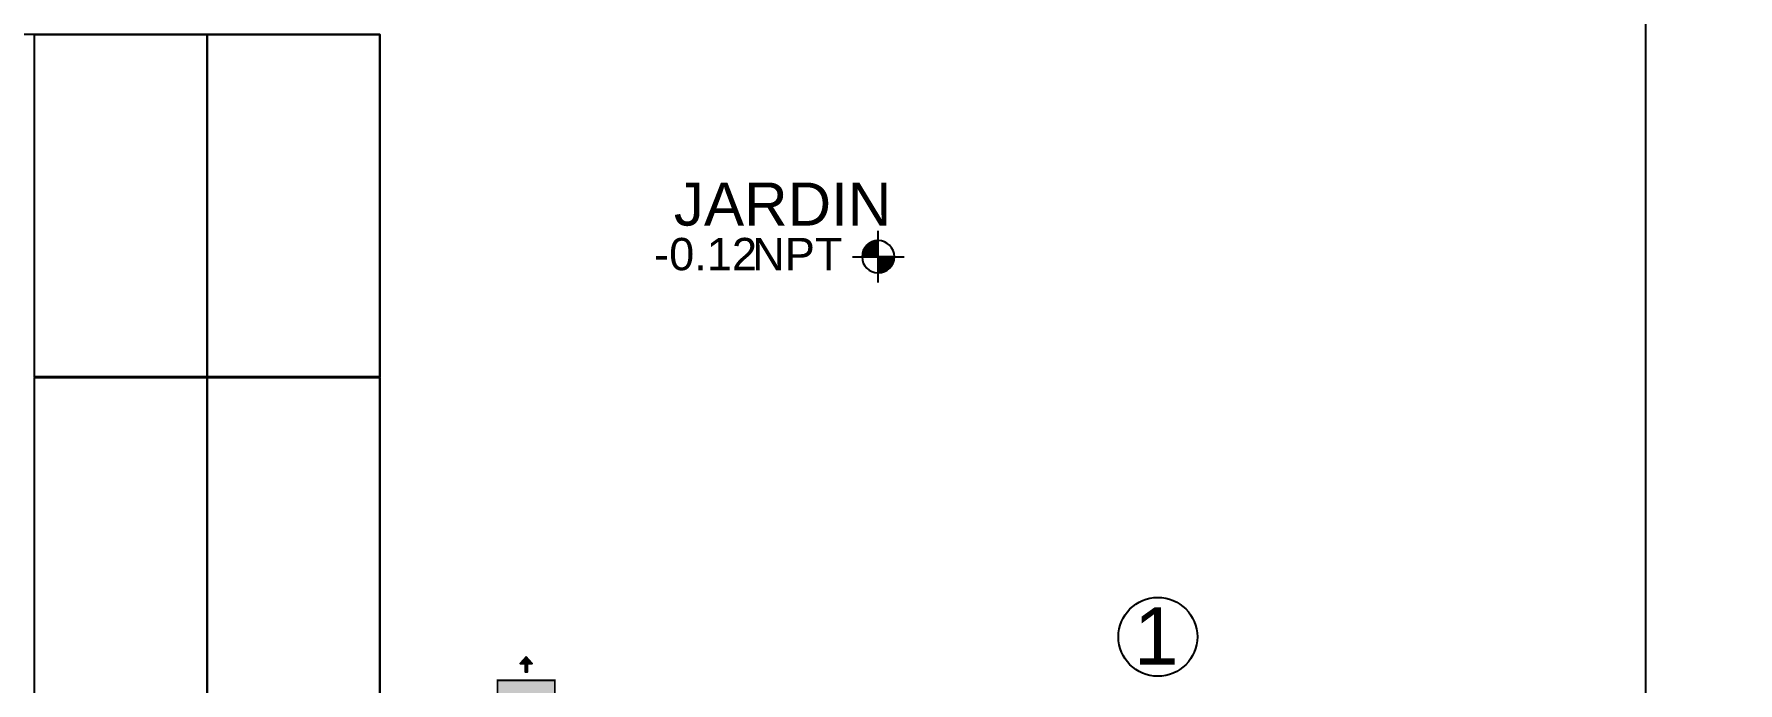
# Model space of a CAD drawing. Header units: metres. Extents: x 231 to 394, y -324 to -29.
# Drawn here: x 276.67 to 282.59, y -60.46 to -58.2 of the extents above; entities that cross this region are included whole.
import ezdxf
from ezdxf.enums import TextEntityAlignment as Align

# ---------------------------------------------------------------- set-up
doc = ezdxf.new("R2010")
doc.units = ezdxf.units.M
for name, color, linetype in [('A-ACABADOS PISOS', 1, 'Continuous'), ('A-CAMBIO DE ACABADO', 1, 'Continuous'), ('A-DESPIECE', 5, 'Continuous'), ('A-PISO', 30, 'Continuous'), ('A-TEXTOS', 7, 'Continuous'), ('AR-01-REC$0$A-ESCALON', 8, 'Continuous'), ('AR-01-REC$0$A-EXTERIOR', 8, 'Continuous'), ('AR-01-REC$0$A-TEXTOS', 8, 'Continuous'), ('AR-01-REC$0$Ar-Area', 8, 'Continuous'), ('AR-01-REC$0$Ar-Niveles', 8, 'Continuous'), ('AR-01-REC$0$Ar-Texto', 8, 'Continuous')]:
    doc.layers.add(name, color=color, linetype=linetype)
doc.styles.add('AR-01-REC$0$Anot_Arial', font='arial.ttf')
doc.styles.add('AR-01-REC$0$Standard', font='arial.ttf')
doc.styles.get("Standard").update_dxf_attribs({"font": 'arial.ttf'})
pattern_1 = [(0, (-2.923953, -1.1144057), (0, 0.0025), [])]

# ---------------------------------------------------------------- blocks, each defined once
blk = doc.blocks.new('*U28')
at = {"layer": 'AR-01-REC$0$Ar-Niveles'}
h = blk.add_hatch(dxfattribs=at)
h.set_pattern_fill('_USER', color=256, scale=0.0025, style=0, pattern_type=0)
h.set_pattern_definition(pattern_1)
h.paths.add_polyline_path([(-2.549, -0.364), (-2.549, -0.739), (-2.174, -0.739, 0.414214)])
h = blk.add_hatch(dxfattribs=at)
h.set_pattern_fill('_USER', color=256, scale=0.0025, style=0, pattern_type=0)
h.set_pattern_definition(pattern_1)
h.paths.add_polyline_path([(-2.549, -0.364), (-2.549, -0.739), (-2.174, -0.739, 0.414214)])
h = blk.add_hatch(dxfattribs=at)
h.set_pattern_fill('_USER', color=256, scale=0.0025, style=0, pattern_type=0)
h.set_pattern_definition([(0, (-2.923953, -1.1144057), (0, 0.0025), [])])
h.paths.add_polyline_path([(-2.549, -0.739), (-2.924, -0.739, 0.414214), (-2.549, -1.114)])
for p, q in [((-2.549, -1.339), (-2.549, -0.139)), ((-1.949, -0.739), (-3.149, -0.739))]:
    blk.add_line(p, q, dxfattribs=at)
blk.add_circle((-2.549, -0.739), 0.375, dxfattribs=at)
at = {"layer": 'AR-01-REC$0$Ar-Area', "style": 'AR-01-REC$0$Anot_Arial', "flags": 1}
blk.add_attdef('ESP_AREA', text='', height=0.75, dxfattribs=at).set_placement((0, -2.5), align=Align.BOTTOM_CENTER)
at = {"layer": 'AR-01-REC$0$Ar-Niveles', "style": 'AR-01-REC$0$Anot_Arial'}
for tag, p in [('NIV_TIPO', (-1.78, -1.052)), ('VAL_NIV', (0.283, -1.052))]:
    blk.add_attdef(tag, p, '', height=0.75, dxfattribs=at)
at = {"layer": 'AR-01-REC$0$Ar-Texto', "style": 'AR-01-REC$0$Anot_Arial'}
for tag, p in [('ID_ESP01', (0, 1.5)), ('ID_ESP02', (0, 0))]:
    blk.add_attdef(tag, text='', height=1, dxfattribs=at).set_placement(p, align=Align.BOTTOM_CENTER)
blk = doc.blocks.new('A$C7F1E1069')
h = blk.add_hatch(color=1)
h.dxf.hatch_style = 1
h.paths.add_polyline_path([(-0.225, 0), (-0.225, 0.225), (0.225, 0.225), (0.225, 0)])
at = {"color": 1, "const_width": 0.015}
for points in [[(-0.225, 0), (-0.225, 0.225), (0.225, 0.225), (0.225, 0)], [(0.225, -0.225), (0.225, 0), (-0.225, 0), (-0.225, -0.225)]]:
    blk.add_lwpolyline(points, close=True, dxfattribs=at)
blk = doc.blocks.new('r')
h = blk.add_hatch(color=5)
h.dxf.hatch_style = 1
h.paths.add_polyline_path([(1655.762, 468.449), (1655.668, 468.348), (1655.746, 468.348), (1655.746, 468.2), (1655.778, 468.2), (1655.778, 468.348), (1655.856, 468.348)])
at = {"color": 5}
for points in [[(1655.762, 468.456), (1655.658, 468.343), (1655.742, 468.343), (1655.742, 468.196), (1655.782, 468.196), (1655.782, 468.343), (1655.866, 468.343)], [(1655.762, 468.449), (1655.668, 468.348), (1655.746, 468.348), (1655.746, 468.2), (1655.778, 468.2), (1655.778, 468.348), (1655.856, 468.348)]]:
    blk.add_lwpolyline(points, close=True, dxfattribs=at)
blk = doc.blocks.new('CAMBIO DE PISO')
at = {"layer": 'A-CAMBIO DE ACABADO', "xscale": 0.7388581055550709, "yscale": 0.7388581055550709, "zscale": 0.7388581055550709}
blk.add_blockref('A$C7F1E1069', (183.6012, 19.2264), dxfattribs=at)
at = {"layer": 'A-DESPIECE', "xscale": -0.3310084312886717, "yscale": 0.3310084312886717, "zscale": 0.3310084312886717}
blk.add_blockref('r', (731.6723, -135.5343), dxfattribs=at)
at = {"layer": 'A-DESPIECE', "yscale": 0.3310084312886717, "zscale": 0.3310084312886717}
for p, xscale, rotation in [((338.3619, -528.8457), 0.3310084312886717, 90), ((28.8405, -528.8447), -0.3310084312886717, 270)]:
    blk.add_blockref('r', p, dxfattribs=dict(at, xscale=xscale, rotation=rotation))

msp = doc.modelspace()

# ---------------------------------------------------------------- linework, layer by layer
at = {"layer": 'A-PISO'}
for points in [[(276.6675, -58.2042), (277.2675, -58.2042), (277.2675, -59.3962), (276.6675, -59.3962)], [(277.2695, -58.2042), (277.8695, -58.2042), (277.8695, -59.3962), (277.2695, -59.3962)], [(277.2695, -59.3982), (277.8695, -59.3982), (277.8695, -60.5923), (277.2695, -60.5923)]]:
    msp.add_lwpolyline(points, close=True, dxfattribs=at)
msp.add_lwpolyline([(276.6675, -60.5523), (276.6675, -59.3982), (277.2675, -59.3982), (277.2675, -60.5923), (276.9075, -60.5923)], dxfattribs=at)
at = {"layer": 'A-PISO', "ltscale": 100}
for centre, radius in [((268.4684, -66.1867), 37.5515), ((280.576, -60.3011), 0.1374)]:
    msp.add_circle(centre, radius, dxfattribs=at)
at = {"layer": 'AR-01-REC$0$A-ESCALON'}
msp.add_lwpolyline([(277.8695, -60.5923), (277.8695, -58.2042), (274.2575, -58.2042), (274.2575, -57.0523)], dxfattribs=at)
at = {"layer": 'AR-01-REC$0$A-EXTERIOR', "transparency": 33554559}
msp.add_lwpolyline([(282.2735, -70.6923), (282.2735, -57.0523)], dxfattribs=at)

# ---------------------------------------------------------------- block references
at = {"layer": 'A-ACABADOS PISOS', "xscale": -0.6, "yscale": 0.6, "zscale": 0.6, "rotation": 359.9999999999562}
msp.add_blockref('CAMBIO DE PISO', (388.5392, -72.0881), dxfattribs=at)
at = {"layer": 'AR-01-REC$0$A-TEXTOS'}
ref = msp.add_blockref('*U28', (279.2208, -58.8674), dxfattribs=dict(at, xscale=-0.15, yscale=0.15, zscale=0.15))
ref.add_attrib('ID_ESP02', 'JARDIN', dxfattribs={"layer": 'AR-01-REC$0$Ar-Texto', "height": 0.15, "rotation": 0, "style": 'AR-01-REC$0$Standard'}).set_placement((279.2705, -58.9149), align=Align.BOTTOM_CENTER)
ref.add_attrib('NIV_TIPO', 'NPT', (279.1646, -59.0252), dxfattribs={"layer": 'AR-01-REC$0$Ar-Niveles', "height": 0.1125, "style": 'AR-01-REC$0$Anot_Arial'})
ref.add_attrib('VAL_NIV', '-0.12', (278.8235, -59.0252), dxfattribs={"layer": 'AR-01-REC$0$Ar-Niveles', "height": 0.1125, "style": 'AR-01-REC$0$Anot_Arial'})

# ---------------------------------------------------------------- texts
at = {"layer": 'A-TEXTOS', "color": 1}
msp.add_text(' 1', height=0.2, dxfattribs=at).set_placement((280.4149, -60.3982))

doc.saveas('drawing.dxf')
